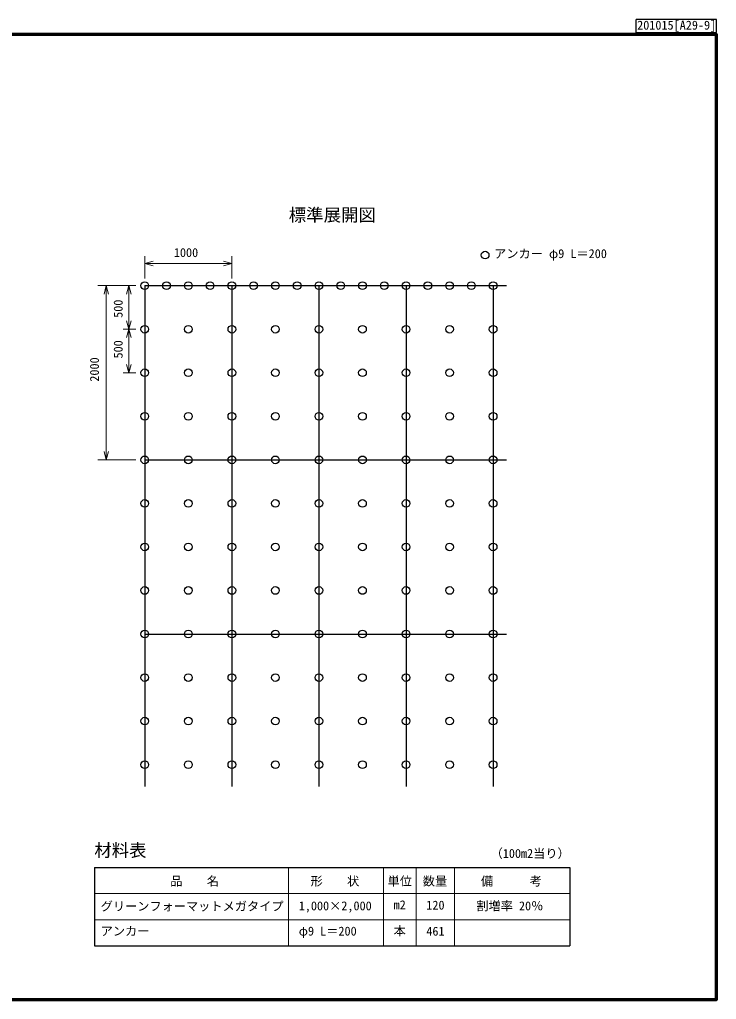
# Model space of a CAD drawing. Units: millimetres, scale not verified, with parts at other scales. Extents: x 200 to 8200, y 200 to 5825.
# Drawn here: x 4200 to 8200, y 200 to 5825 of the extents above; entities that cross this region are included whole.
import ezdxf
from ezdxf.enums import TextEntityAlignment as Align

# ---------------------------------------------------------------- set-up
doc = ezdxf.new("R2010")
doc.units = ezdxf.units.MM
doc.header["$LTSCALE"] = 20
for name, color, linetype, lineweight in [('C-DOC', 3, 'Continuous', 25), ('C-MTR-FRAM', 5, 'Continuous', 25), ('C-MTR-LINE', 5, 'Continuous', 13), ('C-STR', 7, 'Continuous', 25), ('C-STR-DIM', 1, 'Continuous', 13), ('C-STR-TXT', 7, 'Continuous', 25), ('C-TTL', 2, 'Continuous', 70)]:
    doc.layers.add(name, color=color, linetype=linetype, lineweight=lineweight)
for name, color, linetype in [('C-MTR', 5, 'Continuous'), ('C-MTR-TXT', 5, 'Continuous'), ('C-TTL-TXT', 3, 'Continuous')]:
    doc.layers.add(name, color=color, linetype=linetype)
doc.styles.add('ＭＳ ゴシック', font='')
doc.styles.get('ＭＳ ゴシック').set_extended_font_data('MS Gothic')

msp = doc.modelspace()

# ---------------------------------------------------------------- linework, layer by layer
at = {"layer": 'C-DOC'}
for p, q in [((7739, 5750), (7739, 5825)), ((8200, 5825), (7739, 5825)), ((8200, 5750), (8200, 5825)), ((7739, 5750), (8200, 5750))]:
    msp.add_line(p, q, dxfattribs=at)
at = {"layer": 'C-MTR-FRAM'}
for p, q in [((4629.62, 957.1), (7358.67, 957.1)), ((4629.62, 957.1), (4629.62, 507.1)), ((7358.67, 957.1), (7358.67, 507.1)), ((4629.62, 507.1), (7358.67, 507.1))]:
    msp.add_line(p, q, dxfattribs=at)
at = {"layer": 'C-MTR-LINE'}
for p, q in [((5744.06, 957.1), (5744.06, 507.1)), ((6289.62, 957.1), (6289.62, 507.1)), ((6475.98, 957.1), (6475.98, 507.1)), ((6695.98, 957.1), (6695.98, 507.1)), ((4629.62, 807.1), (7358.67, 807.1)), ((4629.62, 657.1), (7358.67, 657.1))]:
    msp.add_line(p, q, dxfattribs=at)
at = {"layer": 'C-STR'}
for p, q in [((4918.42, 4297.55), (4918.42, 1422.55)), ((4918.42, 4297.55), (6995.78, 4297.55)), ((5418.42, 4297.55), (5418.42, 1422.55)), ((5918.42, 4297.55), (5918.42, 1422.55)), ((6418.42, 4297.55), (6418.42, 1422.55)), ((6918.42, 4297.55), (6918.42, 1422.55)), ((4918.42, 3297.55), (6995.78, 3297.55)), ((4918.42, 2297.55), (6995.78, 2297.55))]:
    msp.add_line(p, q, dxfattribs=at)
at = {"layer": 'C-STR', "color": 1}
msp.add_line((4918.42, 3922.55), (4918.42, 1422.55), dxfattribs=at)
at = {"layer": 'C-STR'}
for centre in [(4918.42, 4297.55), (5043.42, 4297.55), (5168.42, 4297.55), (5293.42, 4297.55), (5418.42, 4297.55), (5543.42, 4297.55), (5668.42, 4297.55), (5793.42, 4297.55), (5918.42, 4297.55), (6043.42, 4297.55), (6168.42, 4297.55), (6293.42, 4297.55), (6418.42, 4297.55), (6543.42, 4297.55), (6668.42, 4297.55), (6793.42, 4297.55), (6918.42, 4297.55), (4918.42, 4047.55), (5168.42, 4047.55), (5418.42, 4047.55), (5668.42, 4047.55), (5918.42, 4047.55), (6168.42, 4047.55), (6418.42, 4047.55), (6668.42, 4047.55), (6918.42, 4047.55), (4918.42, 3797.55), (5168.42, 3797.55), (5418.42, 3797.55), (5668.42, 3797.55), (5918.42, 3797.55), (6168.42, 3797.55), (6418.42, 3797.55), (6668.42, 3797.55), (6918.42, 3797.55), (4918.42, 3547.55), (5168.42, 3547.55), (5418.42, 3547.55), (5668.42, 3547.55), (5918.42, 3547.55), (6168.42, 3547.55), (6418.42, 3547.55), (6668.42, 3547.55), (6918.42, 3547.55), (4918.42, 3297.55), (5168.42, 3297.55), (5418.42, 3297.55), (5668.42, 3297.55), (5918.42, 3297.55), (6168.42, 3297.55), (6418.42, 3297.55), (6668.42, 3297.55), (6918.42, 3297.55), (4918.42, 3047.55), (5168.42, 3047.55), (5418.42, 3047.55), (5668.42, 3047.55), (5918.42, 3047.55), (6168.42, 3047.55), (6418.42, 3047.55), (6668.42, 3047.55), (6918.42, 3047.55), (4918.42, 2797.55), (5168.42, 2797.55), (5418.42, 2797.55), (5668.42, 2797.55), (5918.42, 2797.55), (6168.42, 2797.55), (6418.42, 2797.55), (6668.42, 2797.55), (6918.42, 2797.55), (4918.42, 2547.55), (5168.42, 2547.55), (5418.42, 2547.55), (5668.42, 2547.55), (5918.42, 2547.55), (6168.42, 2547.55), (6418.42, 2547.55), (6668.42, 2547.55), (6918.42, 2547.55), (4918.42, 2297.55), (5168.42, 2297.55), (5418.42, 2297.55), (5668.42, 2297.55), (5918.42, 2297.55), (6168.42, 2297.55), (6418.42, 2297.55), (6668.42, 2297.55), (6918.42, 2297.55), (4918.42, 2047.55), (5168.42, 2047.55), (5418.42, 2047.55), (5668.42, 2047.55), (5918.42, 2047.55), (6168.42, 2047.55), (6418.42, 2047.55), (6668.42, 2047.55), (6918.42, 2047.55), (4918.42, 1797.55), (5168.42, 1797.55), (5418.42, 1797.55), (5668.42, 1797.55), (5918.42, 1797.55), (6168.42, 1797.55), (6418.42, 1797.55), (6668.42, 1797.55), (6918.42, 1797.55), (4918.42, 1547.55), (5168.42, 1547.55), (5418.42, 1547.55), (5668.42, 1547.55), (5918.42, 1547.55), (6168.42, 1547.55), (6418.42, 1547.55), (6668.42, 1547.55), (6918.42, 1547.55)]:
    msp.add_circle(centre, 22, dxfattribs=at)
at = {"layer": 'C-STR-DIM'}
for p, q in [((4918.42, 4338.84), (4918.42, 4466.54)), ((5418.42, 4338.84), (5418.42, 4466.54)), ((4918.42, 4424.42), (4966.72, 4437.36)), ((4918.42, 4424.42), (4966.72, 4411.48)), ((4918.42, 4424.42), (5418.42, 4424.42)), ((4918.42, 4416.54), (4918.42, 4384.42)), ((5418.42, 4424.42), (5370.12, 4437.36)), ((5418.42, 4424.42), (5370.12, 4411.48)), ((5418.42, 4416.54), (5418.42, 4384.42)), ((4648.7, 4297.55), (4866.82, 4297.55)), ((4697.67, 4297.55), (4684.73, 4249.25)), ((4697.67, 4297.55), (4710.62, 4249.25)), ((4697.67, 4297.55), (4697.67, 3297.55)), ((4826.82, 4297.55), (4813.88, 4249.25)), ((4826.82, 4297.55), (4839.76, 4249.25)), ((4826.82, 4297.55), (4826.82, 4047.55)), ((4826.82, 4047.55), (4813.88, 4095.84)), ((4826.82, 4047.55), (4839.76, 4095.84)), ((4794.68, 4047.55), (4866.82, 4047.55)), ((4826.82, 4047.55), (4813.88, 3999.25)), ((4826.82, 4047.55), (4839.76, 3999.25)), ((4826.82, 4047.55), (4826.82, 3797.55)), ((4826.82, 3797.55), (4813.88, 3845.84)), ((4826.82, 3797.55), (4839.76, 3845.84)), ((4794.68, 3797.55), (4866.82, 3797.55)), ((4697.67, 3297.55), (4684.73, 3345.84)), ((4697.67, 3297.55), (4710.62, 3345.84)), ((4648.7, 3297.55), (4866.82, 3297.55))]:
    msp.add_line(p, q, dxfattribs=at)
at = {"layer": 'C-STR-TXT'}
msp.add_circle((6872.57, 4472.89), 22, dxfattribs=at)
at = {"layer": 'C-TTL'}
msp.add_lwpolyline([(200, 200), (8200, 200), (8200, 5740), (200, 5740)], close=True, dxfattribs=at)

# ---------------------------------------------------------------- texts
at = {"layer": 'C-DOC', "style": 'ＭＳ ゴシック'}
msp.add_text('201015[A29-9]', height=51.32, dxfattribs=at).set_placement((7745, 5752), align=Align.BOTTOM_LEFT)
at = {"layer": 'C-MTR', "style": 'ＭＳ ゴシック'}
msp.add_text('材料表', height=73.31, dxfattribs=at).set_placement((4628.76, 997.1), align=Align.BOTTOM_LEFT)
at = {"layer": 'C-MTR-TXT', "style": 'ＭＳ ゴシック'}
for s, p in [('（100m2当り）', (6903.67, 997.1)), ('グリーンフォーマットメガタイプ', (4665.26, 694.09)), ('1,000×2,000', (5802.43, 696.09)), ('割増率 20％', (6821.75, 695.85)), ('アンカー', (4665.26, 551.09)), ('φ9 L＝200', (5802.43, 551.09))]:
    msp.add_text(s, height=51.32, dxfattribs=at).set_placement(p, align=Align.BOTTOM_LEFT)
for s, p in [('\u3000品\u3000\u3000名\u3000', (4994.92, 879.28)), ('\u3000形\u3000\u3000状\u3000', (5799.89, 879.28)), ('\u3000備\u3000\u3000\u3000考\u3000', (6778.06, 879.28))]:
    msp.add_text(s, height=51.32, dxfattribs=at).set_placement(p, align=Align.MIDDLE_LEFT)
msp.add_text('単位', height=51.32, dxfattribs=at).set_placement((6382.13, 879.28), align=Align.MIDDLE_CENTER)
msp.add_text('数量', height=51.32, dxfattribs=at).set_placement((6654.42, 879.28), align=Align.MIDDLE_RIGHT)
for s, p in [('m2', (6382.13, 702.09)), ('本', (6382.13, 552.09))]:
    msp.add_text(s, height=51.32, dxfattribs=at).set_placement(p, align=Align.BOTTOM_CENTER)
for s, p in [('120', (6639.53, 700.06)), ('461', (6639.53, 550.36))]:
    msp.add_text(s, height=51.32, dxfattribs=at).set_placement(p, align=Align.BOTTOM_RIGHT)
at = {"layer": 'C-STR-DIM', "color": 7, "style": 'ＭＳ ゴシック'}
msp.add_text('1000', height=51.32, dxfattribs=at).set_placement((5085.55, 4446.42), align=Align.BOTTOM_LEFT)
for s, p in [('500', (4806.73, 4112.71)), ('500', (4806.73, 3879.46)), ('2000', (4670.66, 3746.39))]:
    msp.add_text(s, height=51.32, rotation=90, dxfattribs=at).set_placement(p, align=Align.BOTTOM_LEFT)
at = {"layer": 'C-STR-TXT', "style": 'ＭＳ ゴシック'}
msp.add_text('アンカー φ9 L＝200', height=51.32, dxfattribs=at).set_placement((6923.94, 4440.33), align=Align.BOTTOM_LEFT)
at = {"layer": 'C-TTL-TXT', "color": 7, "style": 'ＭＳ ゴシック'}
msp.add_text('標準展開図', height=73.31, dxfattribs=at).set_placement((5745.15, 4703.37), align=Align.MIDDLE_LEFT)

doc.saveas('drawing.dxf')
